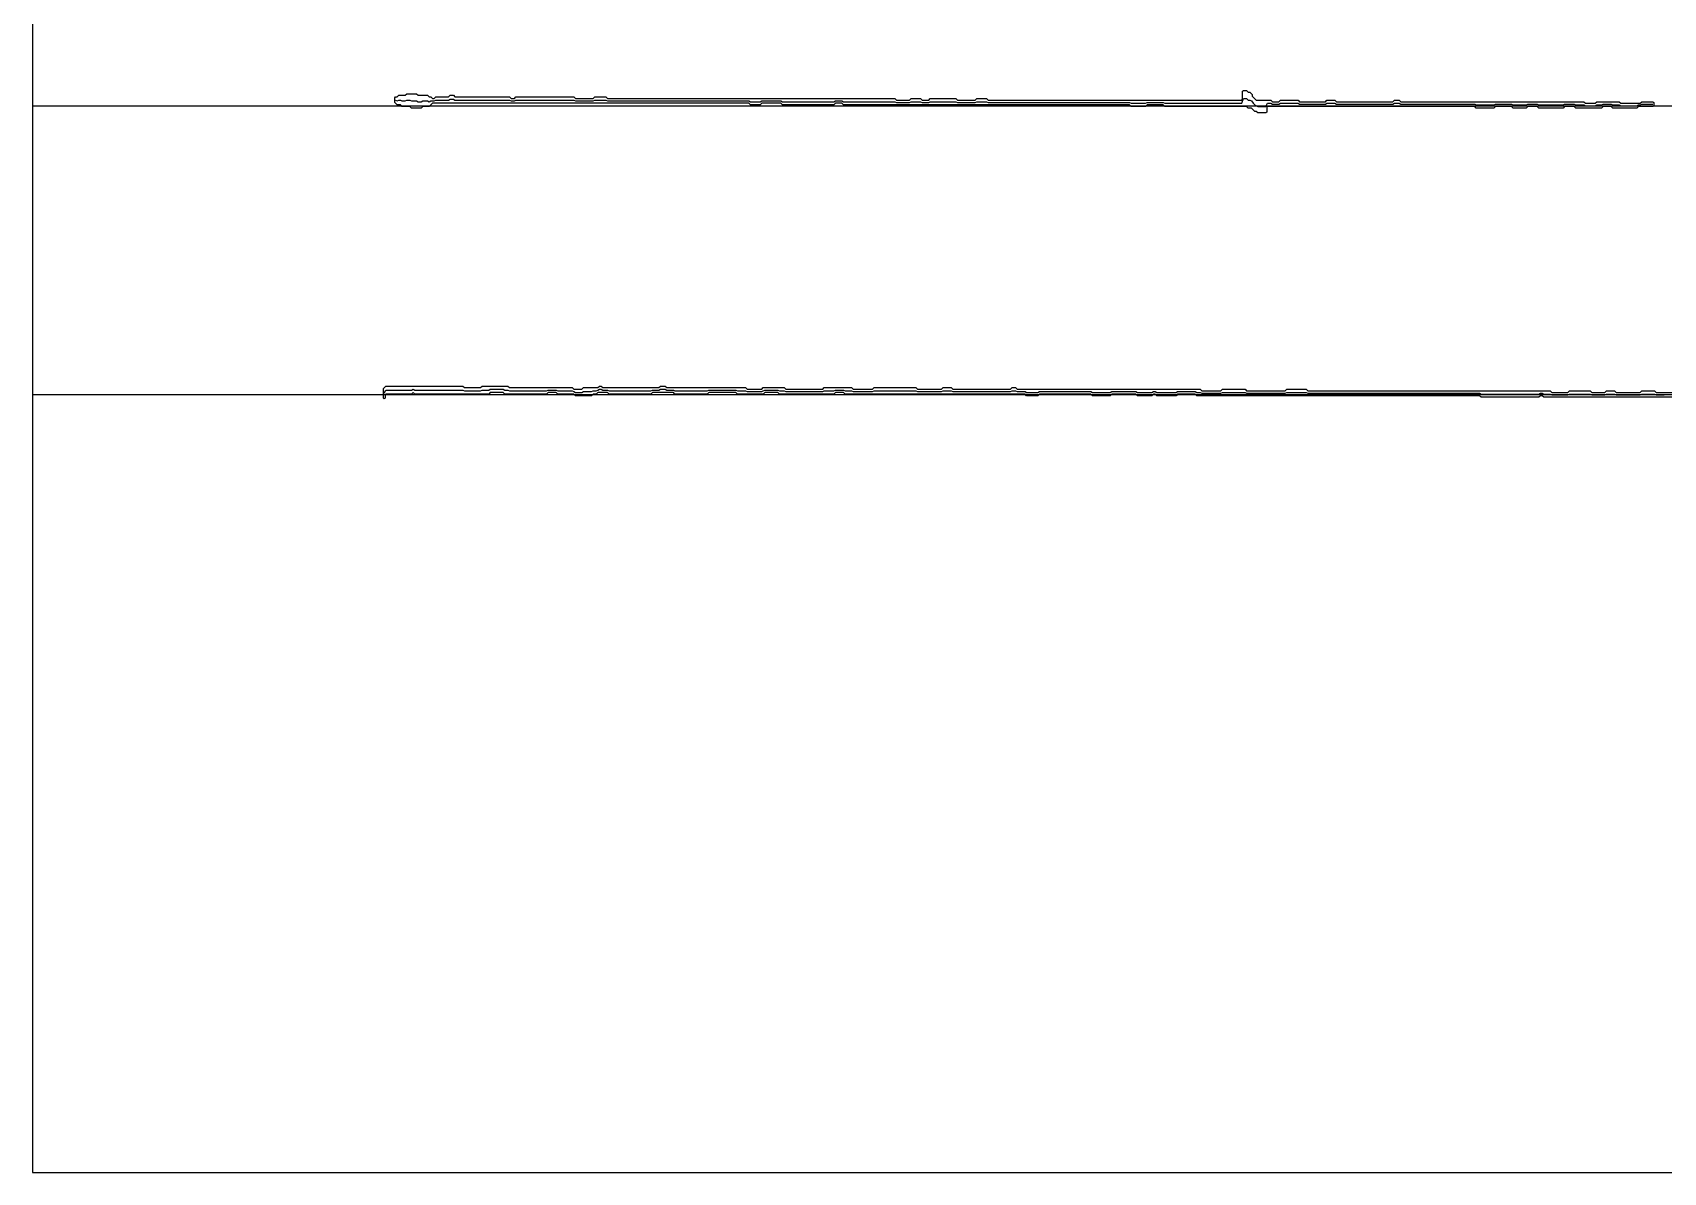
# Model space of a CAD drawing. Extents: x 0 to 57.2, y 0 to 39.6.
# Drawn here: x 0 to 28.34, y 0 to 19.8 of the extents above; entities that cross this region are included whole.
import ezdxf

# ---------------------------------------------------------------- set-up
doc = ezdxf.new("R2010")
doc.units = 13
for name, color, linetype in [('DESIGN_SCAN_PATH', 5, 'Continuous'), ('SEM_FRAME', 8, 'Continuous'), ('SEM_OBSERVED_CENTERLINES', 3, 'Continuous'), ('SEM_OBSERVED_CONTOURS', 2, 'Continuous')]:
    doc.layers.add(name, color=color, linetype=linetype)

msp = doc.modelspace()

# ---------------------------------------------------------------- linework, layer by layer
at = {"layer": 'DESIGN_SCAN_PATH'}
for points in [[(0, 18.53224), (50, 18.53224)], [(50, 13.50844), (0, 13.50844)]]:
    msp.add_lwpolyline(points, dxfattribs=at)
at = {"layer": 'SEM_FRAME'}
msp.add_lwpolyline([(0, 0), (57.15968, 0), (57.15968, 39.60429), (0, 39.60429)], close=True, dxfattribs=at)
at = {"layer": 'SEM_OBSERVED_CENTERLINES'}
for points in [[(6.30766, 18.629925), (6.33557, 18.61597), (6.36348, 18.629925), (6.39139, 18.629925), (6.4193, 18.61597), (6.44721, 18.61597), (6.47512, 18.61597), (6.50303, 18.629925), (6.53094, 18.629925), (6.55885, 18.629925), (6.58676, 18.61597), (6.61467, 18.61597), (6.64258, 18.61597), (6.67049, 18.61597), (6.6984, 18.602015), (6.72631, 18.602015), (6.75422, 18.602015), (6.78213, 18.61597), (6.81004, 18.61597), (6.83795, 18.61597), (6.86586, 18.61597), (6.89377, 18.602015), (6.92168, 18.61597), (6.94959, 18.61597), (6.9775, 18.61597), (7.00541, 18.629925), (7.03332, 18.629925), (7.06123, 18.629925), (7.08914, 18.629925), (7.11705, 18.629925), (7.14496, 18.629925), (7.17287, 18.629925), (7.20078, 18.629925), (7.22869, 18.629925), (7.2566, 18.64388), (7.28451, 18.64388), (7.31242, 18.64388), (7.34033, 18.629925), (7.36824, 18.629925), (7.39615, 18.629925), (7.42406, 18.629925), (7.45197, 18.629925), (7.47988, 18.629925), (7.50779, 18.629925), (7.5357, 18.629925), (7.56361, 18.629925), (7.59152, 18.629925), (7.61943, 18.629925), (7.64734, 18.629925), (7.67525, 18.629925), (7.70316, 18.629925), (7.73107, 18.629925), (7.75898, 18.629925), (7.78689, 18.629925), (7.8148, 18.629925), (7.84271, 18.629925), (7.87062, 18.629925), (7.89853, 18.629925), (7.92644, 18.629925), (7.95435, 18.629925), (7.98226, 18.629925), (8.01017, 18.629925), (8.03808, 18.629925), (8.06599, 18.629925), (8.0939, 18.629925), (8.12181, 18.629925), (8.14972, 18.629925), (8.17763, 18.629925), (8.20554, 18.629925), (8.23345, 18.629925), (8.26136, 18.629925), (8.28927, 18.629925), (8.31718, 18.61597), (8.34509, 18.61597), (8.373, 18.61597), (8.40091, 18.629925), (8.42882, 18.629925), (8.45673, 18.629925), (8.48464, 18.629925), (8.51255, 18.629925), (8.54046, 18.629925), (8.56837, 18.629925), (8.59628, 18.629925), (8.62419, 18.629925), (8.6521, 18.629925), (8.68001, 18.629925), (8.70792, 18.629925), (8.73583, 18.629925), (8.76374, 18.629925), (8.79165, 18.629925), (8.81956, 18.629925), (8.84747, 18.629925), (8.87538, 18.629925), (8.90329, 18.629925), (8.9312, 18.629925), (8.95911, 18.629925), (8.98702, 18.629925), (9.01493, 18.629925), (9.04284, 18.629925), (9.07075, 18.629925), (9.09866, 18.629925), (9.12657, 18.629925), (9.15448, 18.629925), (9.18239, 18.629925), (9.2103, 18.629925), (9.23821, 18.629925), (9.26612, 18.629925), (9.29403, 18.629925), (9.32194, 18.629925), (9.34985, 18.629925), (9.37776, 18.629925), (9.40567, 18.629925), (9.43358, 18.61597), (9.46149, 18.61597), (9.4894, 18.61597), (9.51731, 18.61597), (9.54522, 18.61597), (9.57313, 18.61597), (9.60104, 18.61597), (9.62895, 18.61597), (9.65686, 18.61597), (9.68477, 18.61597), (9.71268, 18.61597), (9.74059, 18.61597), (9.7685, 18.629925), (9.79641, 18.629925), (9.82432, 18.629925), (9.85223, 18.629925), (9.88014, 18.629925), (9.90805, 18.629925), (9.93596, 18.629925), (9.96387, 18.629925), (9.99178, 18.61597), (10.01969, 18.61597), (10.0476, 18.61597), (10.07551, 18.61597), (10.10342, 18.61597), (10.13133, 18.61597), (10.15924, 18.61597), (10.18715, 18.61597), (10.21506, 18.61597), (10.24297, 18.61597), (10.27088, 18.61597), (10.29879, 18.61597), (10.3267, 18.61597), (10.35461, 18.61597), (10.38252, 18.61597), (10.41043, 18.61597), (10.43834, 18.61597), (10.46625, 18.61597), (10.49416, 18.61597), (10.52207, 18.61597), (10.54998, 18.61597), (10.57789, 18.61597), (10.6058, 18.61597), (10.63371, 18.61597), (10.66162, 18.61597), (10.68953, 18.61597), (10.71744, 18.61597), (10.74535, 18.61597), (10.77326, 18.61597), (10.80117, 18.61597), (10.82908, 18.61597), (10.85699, 18.61597), (10.8849, 18.61597), (10.91281, 18.61597), (10.94072, 18.61597), (10.96863, 18.61597), (10.99654, 18.61597), (11.02445, 18.61597), (11.05236, 18.61597), (11.08027, 18.61597), (11.10818, 18.61597), (11.13609, 18.61597), (11.164, 18.61597), (11.19191, 18.61597), (11.21982, 18.61597), (11.24773, 18.61597), (11.27564, 18.61597), (11.30355, 18.61597), (11.33146, 18.61597), (11.35937, 18.61597), (11.38728, 18.61597), (11.41519, 18.61597), (11.4431, 18.61597), (11.47101, 18.61597), (11.49892, 18.61597), (11.52683, 18.61597), (11.55474, 18.61597), (11.58265, 18.61597), (11.61056, 18.61597), (11.63847, 18.61597), (11.66638, 18.61597), (11.69429, 18.61597), (11.7222, 18.61597), (11.75011, 18.61597), (11.77802, 18.61597), (11.80593, 18.61597), (11.83384, 18.61597), (11.86175, 18.61597), (11.88966, 18.61597), (11.91757, 18.61597), (11.94548, 18.61597), (11.97339, 18.61597), (12.0013, 18.61597), (12.02921, 18.61597), (12.05712, 18.61597), (12.08503, 18.61597), (12.11294, 18.61597), (12.14085, 18.61597), (12.16876, 18.61597), (12.19667, 18.61597), (12.22458, 18.61597), (12.25249, 18.61597), (12.2804, 18.61597), (12.30831, 18.61597), (12.33622, 18.61597), (12.36413, 18.61597), (12.39204, 18.61597), (12.41995, 18.61597), (12.44786, 18.61597), (12.47577, 18.602015), (12.50368, 18.602015), (12.53159, 18.602015), (12.5595, 18.602015), (12.58741, 18.602015), (12.61532, 18.602015), (12.64323, 18.602015), (12.67114, 18.61597), (12.69905, 18.61597), (12.72696, 18.61597), (12.75487, 18.61597), (12.78278, 18.61597), (12.81069, 18.61597), (12.8386, 18.61597), (12.86651, 18.61597), (12.89442, 18.61597), (12.92233, 18.61597), (12.95024, 18.61597), (12.97815, 18.61597), (13.00606, 18.61597), (13.03397, 18.602015), (13.06188, 18.602015), (13.08979, 18.602015), (13.1177, 18.602015), (13.14561, 18.602015), (13.17352, 18.602015), (13.20143, 18.602015), (13.22934, 18.602015), (13.25725, 18.602015), (13.28516, 18.602015), (13.31307, 18.602015), (13.34098, 18.602015), (13.36889, 18.602015), (13.3968, 18.602015), (13.42471, 18.602015), (13.45262, 18.602015), (13.48053, 18.602015), (13.50844, 18.602015), (13.53635, 18.602015), (13.56426, 18.602015), (13.59217, 18.602015), (13.62008, 18.602015), (13.64799, 18.602015), (13.6759, 18.602015), (13.70381, 18.602015), (13.73172, 18.602015), (13.75963, 18.602015), (13.78754, 18.602015), (13.81545, 18.602015), (13.84336, 18.602015), (13.87127, 18.602015), (13.89918, 18.602015), (13.92709, 18.602015), (13.955, 18.61597), (13.98291, 18.61597), (14.01082, 18.61597), (14.03873, 18.61597), (14.06664, 18.61597), (14.09455, 18.602015), (14.12246, 18.602015), (14.15037, 18.602015), (14.17828, 18.602015), (14.20619, 18.602015), (14.2341, 18.602015), (14.26201, 18.602015), (14.28992, 18.602015), (14.31783, 18.602015), (14.34574, 18.602015), (14.37365, 18.602015), (14.40156, 18.602015), (14.42947, 18.602015), (14.45738, 18.602015), (14.48529, 18.602015), (14.5132, 18.602015), (14.54111, 18.602015), (14.56902, 18.602015), (14.59693, 18.602015), (14.62484, 18.602015), (14.65275, 18.602015), (14.68066, 18.602015), (14.70857, 18.602015), (14.73648, 18.602015), (14.76439, 18.602015), (14.7923, 18.602015), (14.82021, 18.602015), (14.84812, 18.602015), (14.87603, 18.602015), (14.90394, 18.602015), (14.93185, 18.602015), (14.95976, 18.602015), (14.98767, 18.602015), (15.01558, 18.58806), (15.04349, 18.58806), (15.0714, 18.58806), (15.09931, 18.58806), (15.12722, 18.58806), (15.15513, 18.58806), (15.18304, 18.58806), (15.21095, 18.58806), (15.23886, 18.58806), (15.26677, 18.602015), (15.29468, 18.602015), (15.32259, 18.602015), (15.3505, 18.602015), (15.37841, 18.602015), (15.40632, 18.602015), (15.43423, 18.602015), (15.46214, 18.58806), (15.49005, 18.58806), (15.51796, 18.58806), (15.54587, 18.58806), (15.57378, 18.58806), (15.60169, 18.602015), (15.6296, 18.602015), (15.65751, 18.602015), (15.68542, 18.602015), (15.71333, 18.602015), (15.74124, 18.602015), (15.76915, 18.602015), (15.79706, 18.602015), (15.82497, 18.602015), (15.85288, 18.602015), (15.88079, 18.602015), (15.9087, 18.602015), (15.93661, 18.602015), (15.96452, 18.602015), (15.99243, 18.602015), (16.02034, 18.602015), (16.04825, 18.602015), (16.07616, 18.58806), (16.10407, 18.58806), (16.13198, 18.58806), (16.15989, 18.58806), (16.1878, 18.58806), (16.21571, 18.58806), (16.24362, 18.58806), (16.27153, 18.58806), (16.29944, 18.58806), (16.32735, 18.58806), (16.35526, 18.58806), (16.38317, 18.58806), (16.41108, 18.602015), (16.43899, 18.602015), (16.4669, 18.602015), (16.49481, 18.602015), (16.52272, 18.602015), (16.55063, 18.602015), (16.57854, 18.602015), (16.60645, 18.58806), (16.63436, 18.58806), (16.66227, 18.58806), (16.69018, 18.58806), (16.71809, 18.58806), (16.746, 18.58806), (16.77391, 18.58806), (16.80182, 18.58806), (16.82973, 18.58806), (16.85764, 18.58806), (16.88555, 18.58806), (16.91346, 18.58806), (16.94137, 18.58806), (16.96928, 18.58806), (16.99719, 18.58806), (17.0251, 18.58806), (17.05301, 18.58806), (17.08092, 18.58806), (17.10883, 18.58806), (17.13674, 18.58806), (17.16465, 18.58806), (17.19256, 18.58806), (17.22047, 18.58806), (17.24838, 18.58806), (17.27629, 18.58806), (17.3042, 18.58806), (17.33211, 18.58806), (17.36002, 18.58806), (17.38793, 18.58806), (17.41584, 18.58806), (17.44375, 18.58806), (17.47166, 18.58806), (17.49957, 18.58806), (17.52748, 18.58806), (17.55539, 18.58806), (17.5833, 18.58806), (17.61121, 18.58806), (17.63912, 18.58806), (17.66703, 18.58806), (17.69494, 18.58806), (17.72285, 18.58806), (17.75076, 18.58806), (17.77867, 18.58806), (17.80658, 18.58806), (17.83449, 18.58806), (17.8624, 18.58806), (17.89031, 18.58806), (17.91822, 18.58806), (17.94613, 18.58806), (17.97404, 18.58806), (18.00195, 18.58806), (18.02986, 18.58806), (18.05777, 18.58806), (18.08568, 18.58806), (18.11359, 18.58806), (18.1415, 18.58806), (18.16941, 18.58806), (18.19732, 18.58806), (18.22523, 18.58806), (18.25314, 18.58806), (18.28105, 18.58806), (18.30896, 18.58806), (18.33687, 18.58806), (18.36478, 18.58806), (18.39269, 18.58806), (18.4206, 18.58806), (18.44851, 18.58806), (18.47642, 18.58806), (18.50433, 18.58806), (18.53224, 18.58806), (18.56015, 18.58806), (18.58806, 18.58806), (18.61597, 18.58806), (18.64388, 18.58806), (18.67179, 18.58806), (18.6997, 18.58806), (18.72761, 18.58806), (18.75552, 18.58806), (18.78343, 18.58806), (18.81134, 18.58806), (18.83925, 18.58806), (18.86716, 18.58806), (18.89507, 18.58806), (18.92298, 18.58806), (18.95089, 18.58806), (18.9788, 18.58806), (19.00671, 18.58806), (19.03462, 18.58806), (19.06253, 18.58806), (19.09044, 18.574105), (19.11835, 18.574105), (19.14626, 18.574105), (19.17417, 18.574105), (19.20208, 18.574105), (19.22999, 18.574105), (19.2579, 18.574105), (19.28581, 18.574105), (19.31372, 18.574105), (19.34163, 18.574105), (19.36954, 18.58806), (19.39745, 18.58806), (19.42536, 18.58806), (19.45327, 18.58806), (19.48118, 18.58806), (19.50909, 18.58806), (19.537, 18.58806), (19.56491, 18.58806), (19.59282, 18.58806), (19.62073, 18.58806), (19.64864, 18.58806), (19.67655, 18.574105), (19.70446, 18.574105), (19.73237, 18.574105), (19.76028, 18.574105), (19.78819, 18.574105), (19.8161, 18.574105), (19.84401, 18.574105), (19.87192, 18.574105), (19.89983, 18.574105), (19.92774, 18.574105), (19.95565, 18.574105), (19.98356, 18.574105), (20.01147, 18.574105), (20.03938, 18.574105), (20.06729, 18.574105), (20.0952, 18.574105), (20.12311, 18.574105), (20.15102, 18.574105), (20.17893, 18.574105), (20.20684, 18.574105), (20.23475, 18.574105), (20.26266, 18.574105), (20.29057, 18.574105), (20.31848, 18.574105), (20.34639, 18.574105), (20.3743, 18.574105), (20.40221, 18.574105), (20.43012, 18.574105), (20.45803, 18.574105), (20.48594, 18.574105), (20.51385, 18.574105), (20.54176, 18.574105), (20.56967, 18.574105), (20.59758, 18.574105), (20.62549, 18.574105), (20.6534, 18.574105), (20.68131, 18.574105), (20.70922, 18.574105), (20.73713, 18.574105), (20.76504, 18.574105), (20.79295, 18.574105), (20.82086, 18.574105), (20.84877, 18.574105), (20.87668, 18.574105), (20.90459, 18.574105), (20.9325, 18.574105), (20.96041, 18.574105), (20.98832, 18.574105), (21.01623, 18.574105), (21.04414, 18.657835), (21.07205, 18.657835), (21.09996, 18.657835), (21.12787, 18.629925), (21.15578, 18.629925), (21.18369, 18.61597), (21.2116, 18.574105), (21.23951, 18.546195), (21.26742, 18.53224), (21.29533, 18.518285), (21.32324, 18.518285), (21.35115, 18.518285), (21.37906, 18.518285), (21.40697, 18.518285), (21.43488, 18.518285), (21.46279, 18.574105), (21.4907, 18.574105), (21.51861, 18.574105), (21.54652, 18.56015), (21.57443, 18.56015), (21.60234, 18.56015), (21.63025, 18.56015), (21.65816, 18.56015), (21.68607, 18.574105), (21.71398, 18.574105), (21.74189, 18.574105), (21.7698, 18.574105), (21.79771, 18.574105), (21.82562, 18.574105), (21.85353, 18.574105), (21.88144, 18.574105), (21.90935, 18.574105), (21.93726, 18.574105), (21.96517, 18.574105), (21.99308, 18.574105), (22.02099, 18.56015), (22.0489, 18.56015), (22.07681, 18.56015), (22.10472, 18.56015), (22.13263, 18.56015), (22.16054, 18.56015), (22.18845, 18.56015), (22.21636, 18.56015), (22.24427, 18.56015), (22.27218, 18.56015), (22.30009, 18.56015), (22.328, 18.56015), (22.35591, 18.56015), (22.38382, 18.56015), (22.41173, 18.56015), (22.43964, 18.56015), (22.46755, 18.56015), (22.49546, 18.574105), (22.52337, 18.574105), (22.55128, 18.574105), (22.57919, 18.574105), (22.6071, 18.574105), (22.63501, 18.574105), (22.66292, 18.56015), (22.69083, 18.56015), (22.71874, 18.56015), (22.74665, 18.56015), (22.77456, 18.56015), (22.80247, 18.56015), (22.83038, 18.56015), (22.85829, 18.56015), (22.8862, 18.56015), (22.91411, 18.56015), (22.94202, 18.56015), (22.96993, 18.56015), (22.99784, 18.56015), (23.02575, 18.56015), (23.05366, 18.56015), (23.08157, 18.56015), (23.10948, 18.56015), (23.13739, 18.56015), (23.1653, 18.56015), (23.19321, 18.56015), (23.22112, 18.56015), (23.24903, 18.56015), (23.27694, 18.56015), (23.30485, 18.56015), (23.33276, 18.56015), (23.36067, 18.56015), (23.38858, 18.56015), (23.41649, 18.56015), (23.4444, 18.56015), (23.47231, 18.56015), (23.50022, 18.56015), (23.52813, 18.56015), (23.55604, 18.56015), (23.58395, 18.56015), (23.61186, 18.56015), (23.63977, 18.56015), (23.66768, 18.574105), (23.69559, 18.574105), (23.7235, 18.574105), (23.75141, 18.574105), (23.77932, 18.56015), (23.80723, 18.56015), (23.83514, 18.56015), (23.86305, 18.56015), (23.89096, 18.56015), (23.91887, 18.56015), (23.94678, 18.56015), (23.97469, 18.56015), (24.0026, 18.56015), (24.03051, 18.56015), (24.05842, 18.56015), (24.08633, 18.56015), (24.11424, 18.56015), (24.14215, 18.56015), (24.17006, 18.56015), (24.19797, 18.56015), (24.22588, 18.56015), (24.25379, 18.56015), (24.2817, 18.56015), (24.30961, 18.56015), (24.33752, 18.56015), (24.36543, 18.56015), (24.39334, 18.56015), (24.42125, 18.56015), (24.44916, 18.56015), (24.47707, 18.56015), (24.50498, 18.56015), (24.53289, 18.56015), (24.5608, 18.56015), (24.58871, 18.56015), (24.61662, 18.56015), (24.64453, 18.56015), (24.67244, 18.56015), (24.70035, 18.56015), (24.72826, 18.56015), (24.75617, 18.56015), (24.78408, 18.56015), (24.81199, 18.56015), (24.8399, 18.56015), (24.86781, 18.56015), (24.89572, 18.56015), (24.92363, 18.56015), (24.95154, 18.56015), (24.97945, 18.56015), (25.00736, 18.56015), (25.03527, 18.56015), (25.06318, 18.56015), (25.09109, 18.546195), (25.119, 18.546195), (25.14691, 18.546195), (25.17482, 18.546195), (25.20273, 18.546195), (25.23064, 18.546195), (25.25855, 18.546195), (25.28646, 18.546195), (25.31437, 18.546195), (25.34228, 18.546195), (25.37019, 18.546195), (25.3981, 18.546195), (25.42601, 18.56015), (25.45392, 18.56015), (25.48183, 18.56015), (25.50974, 18.56015), (25.53765, 18.56015), (25.56556, 18.56015), (25.59347, 18.56015), (25.62138, 18.56015), (25.64929, 18.56015), (25.6772, 18.56015), (25.70511, 18.56015), (25.73302, 18.546195), (25.76093, 18.546195), (25.78884, 18.546195), (25.81675, 18.546195), (25.84466, 18.546195), (25.87257, 18.546195), (25.90048, 18.546195), (25.92839, 18.546195), (25.9563, 18.546195), (25.98421, 18.56015), (26.01212, 18.56015), (26.04003, 18.56015), (26.06794, 18.56015), (26.09585, 18.56015), (26.12376, 18.56015), (26.15167, 18.56015), (26.17958, 18.546195), (26.20749, 18.546195), (26.2354, 18.546195), (26.26331, 18.546195), (26.29122, 18.546195), (26.31913, 18.546195), (26.34704, 18.546195), (26.37495, 18.546195), (26.40286, 18.546195), (26.43077, 18.546195), (26.45868, 18.546195), (26.48659, 18.546195), (26.5145, 18.546195), (26.54241, 18.546195), (26.57032, 18.546195), (26.59823, 18.546195), (26.62614, 18.56015), (26.65405, 18.56015), (26.68196, 18.56015), (26.70987, 18.56015), (26.73778, 18.56015), (26.76569, 18.56015), (26.7936, 18.56015), (26.82151, 18.546195), (26.84942, 18.546195), (26.87733, 18.546195), (26.90524, 18.546195), (26.93315, 18.546195), (26.96106, 18.546195), (26.98897, 18.53224), (27.01688, 18.53224), (27.04479, 18.53224), (27.0727, 18.53224), (27.10061, 18.53224), (27.12852, 18.53224), (27.15643, 18.53224), (27.18434, 18.546195), (27.21225, 18.546195), (27.24016, 18.546195), (27.26807, 18.546195), (27.29598, 18.56015), (27.32389, 18.56015), (27.3518, 18.56015), (27.37971, 18.56015), (27.40762, 18.56015), (27.43553, 18.56015), (27.46344, 18.546195), (27.49135, 18.546195), (27.51926, 18.546195), (27.54717, 18.546195), (27.57508, 18.546195), (27.60299, 18.53224), (27.6309, 18.53224), (27.65881, 18.53224), (27.68672, 18.53224), (27.71463, 18.53224), (27.74254, 18.53224), (27.77045, 18.53224), (27.79836, 18.53224), (27.82627, 18.53224), (27.85418, 18.53224), (27.88209, 18.53224), (27.91, 18.546195), (27.93791, 18.546195), (27.96582, 18.56015), (27.99373, 18.56015), (28.02164, 18.56015), (28.04955, 18.56015), (28.07746, 18.56015), (28.10537, 18.56015), (28.13328, 18.56015), (28.16119, 18.56015)], [(6.11229, 13.53635), (6.1402, 13.59217), (6.16811, 13.59217), (6.19602, 13.59217), (6.22393, 13.59217), (6.25184, 13.59217), (6.27975, 13.59217), (6.30766, 13.59217), (6.33557, 13.59217), (6.36348, 13.59217), (6.39139, 13.59217), (6.4193, 13.59217), (6.44721, 13.59217), (6.47512, 13.59217), (6.50303, 13.59217), (6.53094, 13.59217), (6.55885, 13.59217), (6.58676, 13.59217), (6.61467, 13.606125), (6.64258, 13.59217), (6.67049, 13.59217), (6.6984, 13.59217), (6.72631, 13.59217), (6.75422, 13.59217), (6.78213, 13.59217), (6.81004, 13.59217), (6.83795, 13.59217), (6.86586, 13.59217), (6.89377, 13.59217), (6.92168, 13.59217), (6.94959, 13.59217), (6.9775, 13.59217), (7.00541, 13.59217), (7.03332, 13.59217), (7.06123, 13.59217), (7.08914, 13.59217), (7.11705, 13.59217), (7.14496, 13.59217), (7.17287, 13.59217), (7.20078, 13.59217), (7.22869, 13.59217), (7.2566, 13.59217), (7.28451, 13.59217), (7.31242, 13.59217), (7.34033, 13.59217), (7.36824, 13.59217), (7.39615, 13.59217), (7.42406, 13.59217), (7.45197, 13.59217), (7.47988, 13.59217), (7.50779, 13.578215), (7.5357, 13.578215), (7.56361, 13.578215), (7.59152, 13.578215), (7.61943, 13.578215), (7.64734, 13.578215), (7.67525, 13.578215), (7.70316, 13.578215), (7.73107, 13.578215), (7.75898, 13.578215), (7.78689, 13.578215), (7.8148, 13.59217), (7.84271, 13.59217), (7.87062, 13.59217), (7.89853, 13.59217), (7.92644, 13.59217), (7.95435, 13.606125), (7.98226, 13.606125), (8.01017, 13.606125), (8.03808, 13.606125), (8.06599, 13.606125), (8.0939, 13.606125), (8.12181, 13.606125), (8.14972, 13.606125), (8.17763, 13.606125), (8.20554, 13.59217), (8.23345, 13.59217), (8.26136, 13.59217), (8.28927, 13.578215), (8.31718, 13.578215), (8.34509, 13.578215), (8.373, 13.578215), (8.40091, 13.578215), (8.42882, 13.578215), (8.45673, 13.578215), (8.48464, 13.578215), (8.51255, 13.578215), (8.54046, 13.578215), (8.56837, 13.578215), (8.59628, 13.578215), (8.62419, 13.578215), (8.6521, 13.578215), (8.68001, 13.578215), (8.70792, 13.578215), (8.73583, 13.578215), (8.76374, 13.578215), (8.79165, 13.578215), (8.81956, 13.578215), (8.84747, 13.578215), (8.87538, 13.578215), (8.90329, 13.578215), (8.9312, 13.578215), (8.95911, 13.59217), (8.98702, 13.59217), (9.01493, 13.59217), (9.04284, 13.59217), (9.07075, 13.59217), (9.09866, 13.59217), (9.12657, 13.578215), (9.15448, 13.578215), (9.18239, 13.578215), (9.2103, 13.578215), (9.23821, 13.578215), (9.26612, 13.578215), (9.29403, 13.578215), (9.32194, 13.578215), (9.34985, 13.578215), (9.37776, 13.578215), (9.40567, 13.56426), (9.43358, 13.550305), (9.46149, 13.550305), (9.4894, 13.550305), (9.51731, 13.550305), (9.54522, 13.550305), (9.57313, 13.56426), (9.60104, 13.56426), (9.62895, 13.56426), (9.65686, 13.56426), (9.68477, 13.56426), (9.71268, 13.56426), (9.74059, 13.578215), (9.7685, 13.578215), (9.79641, 13.578215), (9.82432, 13.59217), (9.85223, 13.606125), (9.88014, 13.606125), (9.90805, 13.59217), (9.93596, 13.59217), (9.96387, 13.59217), (9.99178, 13.59217), (10.01969, 13.578215), (10.0476, 13.578215), (10.07551, 13.578215), (10.10342, 13.578215), (10.13133, 13.578215), (10.15924, 13.578215), (10.18715, 13.578215), (10.21506, 13.578215), (10.24297, 13.578215), (10.27088, 13.578215), (10.29879, 13.578215), (10.3267, 13.578215), (10.35461, 13.578215), (10.38252, 13.578215), (10.41043, 13.578215), (10.43834, 13.578215), (10.46625, 13.578215), (10.49416, 13.578215), (10.52207, 13.578215), (10.54998, 13.578215), (10.57789, 13.578215), (10.6058, 13.578215), (10.63371, 13.578215), (10.66162, 13.578215), (10.68953, 13.578215), (10.71744, 13.578215), (10.74535, 13.578215), (10.77326, 13.59217), (10.80117, 13.59217), (10.82908, 13.59217), (10.85699, 13.59217), (10.8849, 13.59217), (10.91281, 13.606125), (10.94072, 13.606125), (10.96863, 13.606125), (10.99654, 13.606125), (11.02445, 13.59217), (11.05236, 13.59217), (11.08027, 13.59217), (11.10818, 13.59217), (11.13609, 13.59217), (11.164, 13.578215), (11.19191, 13.578215), (11.21982, 13.578215), (11.24773, 13.578215), (11.27564, 13.578215), (11.30355, 13.578215), (11.33146, 13.578215), (11.35937, 13.578215), (11.38728, 13.578215), (11.41519, 13.578215), (11.4431, 13.578215), (11.47101, 13.578215), (11.49892, 13.578215), (11.52683, 13.578215), (11.55474, 13.578215), (11.58265, 13.578215), (11.61056, 13.578215), (11.63847, 13.578215), (11.66638, 13.578215), (11.69429, 13.578215), (11.7222, 13.578215), (11.75011, 13.59217), (11.77802, 13.59217), (11.80593, 13.59217), (11.83384, 13.59217), (11.86175, 13.59217), (11.88966, 13.59217), (11.91757, 13.59217), (11.94548, 13.59217), (11.97339, 13.59217), (12.0013, 13.59217), (12.02921, 13.59217), (12.05712, 13.59217), (12.08503, 13.59217), (12.11294, 13.59217), (12.14085, 13.59217), (12.16876, 13.59217), (12.19667, 13.59217), (12.22458, 13.59217), (12.25249, 13.578215), (12.2804, 13.578215), (12.30831, 13.578215), (12.33622, 13.578215), (12.36413, 13.578215), (12.39204, 13.578215), (12.41995, 13.56426), (12.44786, 13.56426), (12.47577, 13.56426), (12.50368, 13.56426), (12.53159, 13.56426), (12.5595, 13.56426), (12.58741, 13.56426), (12.61532, 13.56426), (12.64323, 13.56426), (12.67114, 13.56426), (12.69905, 13.578215), (12.72696, 13.59217), (12.75487, 13.59217), (12.78278, 13.59217), (12.81069, 13.59217), (12.8386, 13.59217), (12.86651, 13.59217), (12.89442, 13.59217), (12.92233, 13.59217), (12.95024, 13.59217), (12.97815, 13.578215), (13.00606, 13.578215), (13.03397, 13.578215), (13.06188, 13.578215), (13.08979, 13.56426), (13.1177, 13.56426), (13.14561, 13.56426), (13.17352, 13.56426), (13.20143, 13.56426), (13.22934, 13.56426), (13.25725, 13.56426), (13.28516, 13.56426), (13.31307, 13.56426), (13.34098, 13.56426), (13.36889, 13.56426), (13.3968, 13.56426), (13.42471, 13.56426), (13.45262, 13.56426), (13.48053, 13.56426), (13.50844, 13.56426), (13.53635, 13.56426), (13.56426, 13.56426), (13.59217, 13.56426), (13.62008, 13.56426), (13.64799, 13.56426), (13.6759, 13.56426), (13.70381, 13.56426), (13.73172, 13.56426), (13.75963, 13.578215), (13.78754, 13.578215), (13.81545, 13.578215), (13.84336, 13.578215), (13.87127, 13.578215), (13.89918, 13.578215), (13.92709, 13.578215), (13.955, 13.59217), (13.98291, 13.59217), (14.01082, 13.59217), (14.03873, 13.59217), (14.06664, 13.59217), (14.09455, 13.59217), (14.12246, 13.578215), (14.15037, 13.578215), (14.17828, 13.578215), (14.20619, 13.578215), (14.2341, 13.578215), (14.26201, 13.56426), (14.28992, 13.56426), (14.31783, 13.56426), (14.34574, 13.56426), (14.37365, 13.56426), (14.40156, 13.56426), (14.42947, 13.56426), (14.45738, 13.56426), (14.48529, 13.56426), (14.5132, 13.56426), (14.54111, 13.56426), (14.56902, 13.56426), (14.59693, 13.56426), (14.62484, 13.578215), (14.65275, 13.578215), (14.68066, 13.578215), (14.70857, 13.578215), (14.73648, 13.578215), (14.76439, 13.578215), (14.7923, 13.578215), (14.82021, 13.578215), (14.84812, 13.578215), (14.87603, 13.578215), (14.90394, 13.578215), (14.93185, 13.578215), (14.95976, 13.578215), (14.98767, 13.578215), (15.01558, 13.578215), (15.04349, 13.578215), (15.0714, 13.578215), (15.09931, 13.578215), (15.12722, 13.578215), (15.15513, 13.578215), (15.18304, 13.578215), (15.21095, 13.578215), (15.23886, 13.578215), (15.26677, 13.578215), (15.29468, 13.578215), (15.32259, 13.578215), (15.3505, 13.578215), (15.37841, 13.56426), (15.40632, 13.56426), (15.43423, 13.56426), (15.46214, 13.56426), (15.49005, 13.56426), (15.51796, 13.56426), (15.54587, 13.56426), (15.57378, 13.56426), (15.60169, 13.56426), (15.6296, 13.56426), (15.65751, 13.56426), (15.68542, 13.56426), (15.71333, 13.56426), (15.74124, 13.56426), (15.76915, 13.56426), (15.79706, 13.56426), (15.82497, 13.578215), (15.85288, 13.578215), (15.88079, 13.578215), (15.9087, 13.578215), (15.93661, 13.578215), (15.96452, 13.578215), (15.99243, 13.56426), (16.02034, 13.56426), (16.04825, 13.56426), (16.07616, 13.56426), (16.10407, 13.56426), (16.13198, 13.56426), (16.15989, 13.56426), (16.1878, 13.56426), (16.21571, 13.56426), (16.24362, 13.56426), (16.27153, 13.56426), (16.29944, 13.56426), (16.32735, 13.56426), (16.35526, 13.56426), (16.38317, 13.56426), (16.41108, 13.56426), (16.43899, 13.56426), (16.4669, 13.56426), (16.49481, 13.56426), (16.52272, 13.56426), (16.55063, 13.56426), (16.57854, 13.56426), (16.60645, 13.56426), (16.63436, 13.56426), (16.66227, 13.56426), (16.69018, 13.56426), (16.71809, 13.56426), (16.746, 13.56426), (16.77391, 13.56426), (16.80182, 13.56426), (16.82973, 13.56426), (16.85764, 13.56426), (16.88555, 13.56426), (16.91346, 13.56426), (16.94137, 13.56426), (16.96928, 13.56426), (16.99719, 13.56426), (17.0251, 13.578215), (17.05301, 13.578215), (17.08092, 13.578215), (17.10883, 13.56426), (17.13674, 13.56426), (17.16465, 13.56426), (17.19256, 13.56426), (17.22047, 13.56426), (17.24838, 13.56426), (17.27629, 13.550305), (17.3042, 13.550305), (17.33211, 13.550305), (17.36002, 13.550305), (17.38793, 13.550305), (17.41584, 13.550305), (17.44375, 13.550305), (17.47166, 13.550305), (17.49957, 13.56426), (17.52748, 13.56426), (17.55539, 13.56426), (17.5833, 13.56426), (17.61121, 13.56426), (17.63912, 13.56426), (17.66703, 13.56426), (17.69494, 13.56426), (17.72285, 13.56426), (17.75076, 13.56426), (17.77867, 13.56426), (17.80658, 13.56426), (17.83449, 13.56426), (17.8624, 13.56426), (17.89031, 13.56426), (17.91822, 13.56426), (17.94613, 13.56426), (17.97404, 13.56426), (18.00195, 13.56426), (18.02986, 13.56426), (18.05777, 13.56426), (18.08568, 13.56426), (18.11359, 13.56426), (18.1415, 13.56426), (18.16941, 13.56426), (18.19732, 13.56426), (18.22523, 13.56426), (18.25314, 13.56426), (18.28105, 13.56426), (18.30896, 13.56426), (18.33687, 13.56426), (18.36478, 13.56426), (18.39269, 13.56426), (18.4206, 13.550305), (18.44851, 13.550305), (18.47642, 13.550305), (18.50433, 13.550305), (18.53224, 13.550305), (18.56015, 13.550305), (18.58806, 13.550305), (18.61597, 13.550305), (18.64388, 13.550305), (18.67179, 13.550305), (18.6997, 13.550305), (18.72761, 13.550305), (18.75552, 13.56426), (18.78343, 13.56426), (18.81134, 13.56426), (18.83925, 13.56426), (18.86716, 13.56426), (18.89507, 13.56426), (18.92298, 13.56426), (18.95089, 13.56426), (18.9788, 13.56426), (19.00671, 13.56426), (19.03462, 13.56426), (19.06253, 13.56426), (19.09044, 13.56426), (19.11835, 13.56426), (19.14626, 13.56426), (19.17417, 13.56426), (19.20208, 13.550305), (19.22999, 13.550305), (19.2579, 13.550305), (19.28581, 13.550305), (19.31372, 13.550305), (19.34163, 13.550305), (19.36954, 13.550305), (19.39745, 13.550305), (19.42536, 13.550305), (19.45327, 13.550305), (19.48118, 13.56426), (19.50909, 13.56426), (19.537, 13.550305), (19.56491, 13.550305), (19.59282, 13.550305), (19.62073, 13.550305), (19.64864, 13.550305), (19.67655, 13.550305), (19.70446, 13.550305), (19.73237, 13.550305), (19.76028, 13.550305), (19.78819, 13.550305), (19.8161, 13.550305), (19.84401, 13.550305), (19.87192, 13.550305), (19.89983, 13.56426), (19.92774, 13.56426), (19.95565, 13.56426), (19.98356, 13.56426), (20.01147, 13.56426), (20.03938, 13.56426), (20.06729, 13.56426), (20.0952, 13.56426), (20.12311, 13.56426), (20.15102, 13.56426), (20.17893, 13.56426), (20.20684, 13.56426), (20.23475, 13.550305), (20.26266, 13.550305), (20.29057, 13.550305), (20.31848, 13.53635), (20.34639, 13.53635), (20.3743, 13.53635), (20.40221, 13.53635), (20.43012, 13.53635), (20.45803, 13.53635), (20.48594, 13.53635), (20.51385, 13.53635), (20.54176, 13.53635), (20.56967, 13.53635), (20.59758, 13.53635), (20.62549, 13.53635), (20.6534, 13.53635), (20.68131, 13.550305), (20.70922, 13.550305), (20.73713, 13.550305), (20.76504, 13.550305), (20.79295, 13.550305), (20.82086, 13.550305), (20.84877, 13.550305), (20.87668, 13.550305), (20.90459, 13.550305), (20.9325, 13.550305), (20.96041, 13.550305), (20.98832, 13.550305), (21.01623, 13.550305), (21.04414, 13.550305), (21.07205, 13.550305), (21.09996, 13.53635), (21.12787, 13.53635), (21.15578, 13.53635), (21.18369, 13.53635), (21.2116, 13.53635), (21.23951, 13.53635), (21.26742, 13.53635), (21.29533, 13.53635), (21.32324, 13.53635), (21.35115, 13.53635), (21.37906, 13.53635), (21.40697, 13.53635), (21.43488, 13.53635), (21.46279, 13.53635), (21.4907, 13.53635), (21.51861, 13.53635), (21.54652, 13.53635), (21.57443, 13.53635), (21.60234, 13.53635), (21.63025, 13.53635), (21.65816, 13.53635), (21.68607, 13.53635), (21.71398, 13.53635), (21.74189, 13.53635), (21.7698, 13.53635), (21.79771, 13.550305), (21.82562, 13.550305), (21.85353, 13.550305), (21.88144, 13.550305), (21.90935, 13.550305), (21.93726, 13.550305), (21.96517, 13.550305), (21.99308, 13.550305), (22.02099, 13.550305), (22.0489, 13.550305), (22.07681, 13.550305), (22.10472, 13.550305), (22.13263, 13.550305), (22.16054, 13.53635), (22.18845, 13.53635), (22.21636, 13.53635), (22.24427, 13.53635), (22.27218, 13.53635), (22.30009, 13.53635), (22.328, 13.53635), (22.35591, 13.53635), (22.38382, 13.53635), (22.41173, 13.53635), (22.43964, 13.53635), (22.46755, 13.53635), (22.49546, 13.53635), (22.52337, 13.53635), (22.55128, 13.53635), (22.57919, 13.53635), (22.6071, 13.53635), (22.63501, 13.53635), (22.66292, 13.53635), (22.69083, 13.53635), (22.71874, 13.53635), (22.74665, 13.53635), (22.77456, 13.53635), (22.80247, 13.53635), (22.83038, 13.53635), (22.85829, 13.53635), (22.8862, 13.53635), (22.91411, 13.53635), (22.94202, 13.53635), (22.96993, 13.53635), (22.99784, 13.53635), (23.02575, 13.53635), (23.05366, 13.53635), (23.08157, 13.53635), (23.10948, 13.53635), (23.13739, 13.53635), (23.1653, 13.53635), (23.19321, 13.53635), (23.22112, 13.53635), (23.24903, 13.53635), (23.27694, 13.53635), (23.30485, 13.53635), (23.33276, 13.53635), (23.36067, 13.53635), (23.38858, 13.53635), (23.41649, 13.53635), (23.4444, 13.53635), (23.47231, 13.53635), (23.50022, 13.53635), (23.52813, 13.53635), (23.55604, 13.53635), (23.58395, 13.53635), (23.61186, 13.53635), (23.63977, 13.53635), (23.66768, 13.53635), (23.69559, 13.53635), (23.7235, 13.53635), (23.75141, 13.53635), (23.77932, 13.53635), (23.80723, 13.53635), (23.83514, 13.53635), (23.86305, 13.53635), (23.89096, 13.53635), (23.91887, 13.53635), (23.94678, 13.53635), (23.97469, 13.53635), (24.0026, 13.53635), (24.03051, 13.53635), (24.05842, 13.53635), (24.08633, 13.53635), (24.11424, 13.53635), (24.14215, 13.53635), (24.17006, 13.53635), (24.19797, 13.53635), (24.22588, 13.53635), (24.25379, 13.53635), (24.2817, 13.53635), (24.30961, 13.53635), (24.33752, 13.53635), (24.36543, 13.53635), (24.39334, 13.53635), (24.42125, 13.53635), (24.44916, 13.53635), (24.47707, 13.53635), (24.50498, 13.53635), (24.53289, 13.53635), (24.5608, 13.53635), (24.58871, 13.53635), (24.61662, 13.53635), (24.64453, 13.53635), (24.67244, 13.53635), (24.70035, 13.53635), (24.72826, 13.53635), (24.75617, 13.53635), (24.78408, 13.53635), (24.81199, 13.53635), (24.8399, 13.53635), (24.86781, 13.53635), (24.89572, 13.53635), (24.92363, 13.53635), (24.95154, 13.53635), (24.97945, 13.53635), (25.00736, 13.53635), (25.03527, 13.53635), (25.06318, 13.53635), (25.09109, 13.53635), (25.119, 13.53635), (25.14691, 13.53635), (25.17482, 13.522395), (25.20273, 13.522395), (25.23064, 13.522395), (25.25855, 13.522395), (25.28646, 13.522395), (25.31437, 13.522395), (25.34228, 13.522395), (25.37019, 13.522395), (25.3981, 13.522395), (25.42601, 13.522395), (25.45392, 13.522395), (25.48183, 13.522395), (25.50974, 13.522395), (25.53765, 13.522395), (25.56556, 13.522395), (25.59347, 13.522395), (25.62138, 13.522395), (25.64929, 13.522395), (25.6772, 13.522395), (25.70511, 13.522395), (25.73302, 13.522395), (25.76093, 13.522395), (25.78884, 13.522395), (25.81675, 13.522395), (25.84466, 13.522395), (25.87257, 13.522395), (25.90048, 13.522395), (25.92839, 13.522395), (25.9563, 13.522395), (25.98421, 13.522395), (26.01212, 13.522395), (26.04003, 13.522395), (26.06794, 13.522395), (26.09585, 13.522395), (26.12376, 13.522395), (26.15167, 13.522395), (26.17958, 13.522395), (26.20749, 13.53635), (26.2354, 13.53635), (26.26331, 13.522395), (26.29122, 13.522395), (26.31913, 13.522395), (26.34704, 13.522395), (26.37495, 13.522395), (26.40286, 13.50844), (26.43077, 13.50844), (26.45868, 13.50844), (26.48659, 13.50844), (26.5145, 13.50844), (26.54241, 13.50844), (26.57032, 13.50844), (26.59823, 13.50844), (26.62614, 13.50844), (26.65405, 13.50844), (26.68196, 13.50844), (26.70987, 13.522395), (26.73778, 13.522395), (26.76569, 13.522395), (26.7936, 13.522395), (26.82151, 13.522395), (26.84942, 13.522395), (26.87733, 13.522395), (26.90524, 13.522395), (26.93315, 13.522395), (26.96106, 13.522395), (26.98897, 13.522395), (27.01688, 13.522395), (27.04479, 13.522395), (27.0727, 13.522395), (27.10061, 13.50844), (27.12852, 13.50844), (27.15643, 13.50844), (27.18434, 13.50844), (27.21225, 13.50844), (27.24016, 13.50844), (27.26807, 13.50844), (27.29598, 13.50844), (27.32389, 13.50844), (27.3518, 13.522395), (27.37971, 13.522395), (27.40762, 13.522395), (27.43553, 13.522395), (27.46344, 13.522395), (27.49135, 13.522395), (27.51926, 13.50844), (27.54717, 13.50844), (27.57508, 13.50844), (27.60299, 13.50844), (27.6309, 13.50844), (27.65881, 13.50844), (27.68672, 13.50844), (27.71463, 13.50844), (27.74254, 13.50844), (27.77045, 13.50844), (27.79836, 13.50844), (27.82627, 13.50844), (27.85418, 13.50844), (27.88209, 13.50844), (27.91, 13.50844), (27.93791, 13.50844), (27.96582, 13.522395), (27.99373, 13.522395), (28.02164, 13.522395), (28.04955, 13.522395), (28.07746, 13.522395), (28.10537, 13.522395), (28.13328, 13.522395), (28.16119, 13.522395), (28.1891, 13.522395), (28.21701, 13.50844), (28.24492, 13.50844), (28.27283, 13.50844), (28.30074, 13.50844), (28.32865, 13.50844), (28.35656, 13.50844)]]:
    msp.add_lwpolyline(points, dxfattribs=at)
at = {"layer": 'SEM_OBSERVED_CONTOURS'}
msp.add_lwpolyline([(21.43488, 18.406645), (21.29533, 18.406645), (21.26742, 18.434555), (21.23951, 18.434555), (21.18369, 18.490375), (21.12787, 18.490375), (21.09996, 18.518285), (19.67655, 18.518285), (19.64864, 18.546195), (19.36954, 18.546195), (19.34163, 18.518285), (19.09044, 18.518285), (19.06253, 18.546195), (14.09455, 18.546195), (14.06664, 18.574105), (13.955, 18.574105), (13.92709, 18.546195), (13.03397, 18.546195), (13.00606, 18.574105), (12.67114, 18.574105), (12.64323, 18.546195), (12.47577, 18.546195), (12.44786, 18.574105), (6.94959, 18.574105), (6.89377, 18.518285), (6.78213, 18.518285), (6.75422, 18.490375), (6.58676, 18.490375), (6.55885, 18.518285), (6.4193, 18.518285), (6.39139, 18.546195), (6.33557, 18.546195), (6.293705, 18.58806), (6.293705, 18.67179), (6.30766, 18.685745), (6.33557, 18.685745), (6.36348, 18.713655), (6.47512, 18.713655), (6.50303, 18.741565), (6.67049, 18.741565), (6.6984, 18.713655), (6.86586, 18.713655), (6.89377, 18.685745), (6.92168, 18.685745), (6.94959, 18.657835), (6.9775, 18.657835), (7.00541, 18.685745), (7.22869, 18.685745), (7.2566, 18.713655), (7.31242, 18.713655), (7.34033, 18.685745), (8.28927, 18.685745), (8.31718, 18.657835), (8.373, 18.657835), (8.40091, 18.685745), (9.40567, 18.685745), (9.43358, 18.657835), (9.74059, 18.657835), (9.7685, 18.685745), (9.96387, 18.685745), (9.99178, 18.657835), (14.98767, 18.657835), (15.01558, 18.629925), (15.23886, 18.629925), (15.26677, 18.657835), (15.43423, 18.657835), (15.46214, 18.629925), (15.57378, 18.629925), (15.60169, 18.657835), (16.04825, 18.657835), (16.07616, 18.629925), (16.38317, 18.629925), (16.41108, 18.657835), (16.57854, 18.657835), (16.60645, 18.629925), (21.01623, 18.629925), (21.030185, 18.64388), (21.030185, 18.78343), (21.04414, 18.797385), (21.09996, 18.797385), (21.12787, 18.769475), (21.15578, 18.769475), (21.197645, 18.72761), (21.197645, 18.6997), (21.26742, 18.629925), (21.51861, 18.629925), (21.54652, 18.602015), (21.65816, 18.602015), (21.68607, 18.629925), (21.99308, 18.629925), (22.02099, 18.602015), (22.46755, 18.602015), (22.49546, 18.629925), (22.63501, 18.629925), (22.66292, 18.602015), (23.63977, 18.602015), (23.66768, 18.629925), (23.75141, 18.629925), (23.77932, 18.602015), (26.96106, 18.602015), (26.98897, 18.574105), (27.15643, 18.574105), (27.18434, 18.602015), (27.57508, 18.602015), (27.60299, 18.574105), (27.93791, 18.574105), (27.96582, 18.602015), (28.16119, 18.602015), (28.175145, 18.58806), (28.175145, 18.53224), (28.16119, 18.518285), (27.91, 18.518285), (27.88209, 18.490375), (27.46344, 18.490375), (27.43553, 18.518285), (27.29598, 18.518285), (27.26807, 18.490375), (26.82151, 18.490375), (26.7936, 18.518285), (26.62614, 18.518285), (26.59823, 18.490375), (26.17958, 18.490375), (26.15167, 18.518285), (25.98421, 18.518285), (25.9563, 18.490375), (25.73302, 18.490375), (25.70511, 18.518285), (25.42601, 18.518285), (25.3981, 18.490375), (25.09109, 18.490375), (25.06318, 18.518285), (21.46279, 18.518285), (21.448835, 18.50433), (21.448835, 18.4206)], close=True, dxfattribs=at)
msp.add_lwpolyline([(30.67309, 13.466575), (26.26331, 13.466575), (26.2354, 13.494485), (26.20749, 13.494485), (26.17958, 13.466575), (25.17482, 13.466575), (25.14691, 13.494485), (20.23475, 13.494485), (20.20684, 13.522395), (19.89983, 13.522395), (19.87192, 13.494485), (19.537, 13.494485), (19.50909, 13.522395), (19.48118, 13.522395), (19.45327, 13.494485), (19.20208, 13.494485), (19.17417, 13.522395), (18.75552, 13.522395), (18.72761, 13.494485), (18.4206, 13.494485), (18.39269, 13.522395), (17.49957, 13.522395), (17.47166, 13.494485), (17.27629, 13.494485), (17.24838, 13.522395), (14.12246, 13.522395), (14.09455, 13.550305), (13.955, 13.550305), (13.92709, 13.522395), (12.97815, 13.522395), (12.95024, 13.550305), (12.72696, 13.550305), (12.69905, 13.522395), (12.25249, 13.522395), (12.22458, 13.550305), (11.75011, 13.550305), (11.7222, 13.522395), (11.164, 13.522395), (11.13609, 13.550305), (10.77326, 13.550305), (10.74535, 13.522395), (10.01969, 13.522395), (9.99178, 13.550305), (9.82432, 13.550305), (9.79641, 13.522395), (9.74059, 13.522395), (9.71268, 13.494485), (9.43358, 13.494485), (9.40567, 13.522395), (9.12657, 13.522395), (9.09866, 13.550305), (8.95911, 13.550305), (8.9312, 13.522395), (8.20554, 13.522395), (8.17763, 13.550305), (7.95435, 13.550305), (7.92644, 13.522395), (6.64258, 13.522395), (6.61467, 13.550305), (6.58676, 13.522395), (6.1402, 13.522395), (6.126245, 13.50844), (6.126245, 13.45262), (6.11229, 13.438665), (6.098335, 13.45262), (6.098335, 13.62008), (6.1402, 13.661945), (7.47988, 13.661945), (7.50779, 13.634035), (7.78689, 13.634035), (7.8148, 13.661945), (8.26136, 13.661945), (8.28927, 13.634035), (9.37776, 13.634035), (9.40567, 13.606125), (9.54522, 13.606125), (9.57313, 13.634035), (9.82432, 13.634035), (9.85223, 13.661945), (9.88014, 13.661945), (9.90805, 13.634035), (10.8849, 13.634035), (10.91281, 13.661945), (10.99654, 13.661945), (11.02445, 13.634035), (12.39204, 13.634035), (12.41995, 13.606125), (12.67114, 13.606125), (12.69905, 13.634035), (13.06188, 13.634035), (13.08979, 13.606125), (13.73172, 13.606125), (13.75963, 13.634035), (14.2341, 13.634035), (14.26201, 13.606125), (14.59693, 13.606125), (14.62484, 13.634035), (15.3505, 13.634035), (15.37841, 13.606125), (15.79706, 13.606125), (15.82497, 13.634035), (15.96452, 13.634035), (15.99243, 13.606125), (16.99719, 13.606125), (17.0251, 13.634035), (17.08092, 13.634035), (17.10883, 13.606125), (20.29057, 13.606125), (20.31848, 13.578215), (20.6534, 13.578215), (20.68131, 13.606125), (21.07205, 13.606125), (21.09996, 13.578215), (21.7698, 13.578215), (21.79771, 13.606125), (22.13263, 13.606125), (22.16054, 13.578215), (26.37495, 13.578215), (26.40286, 13.550305), (26.68196, 13.550305), (26.70987, 13.578215), (27.0727, 13.578215), (27.10061, 13.550305), (27.32389, 13.550305), (27.3518, 13.578215), (27.49135, 13.578215), (27.51926, 13.550305), (27.93791, 13.550305), (27.96582, 13.578215), (28.1891, 13.578215), (28.21701, 13.550305), (32.48724, 13.550305)], dxfattribs=at)

doc.saveas('drawing.dxf')
